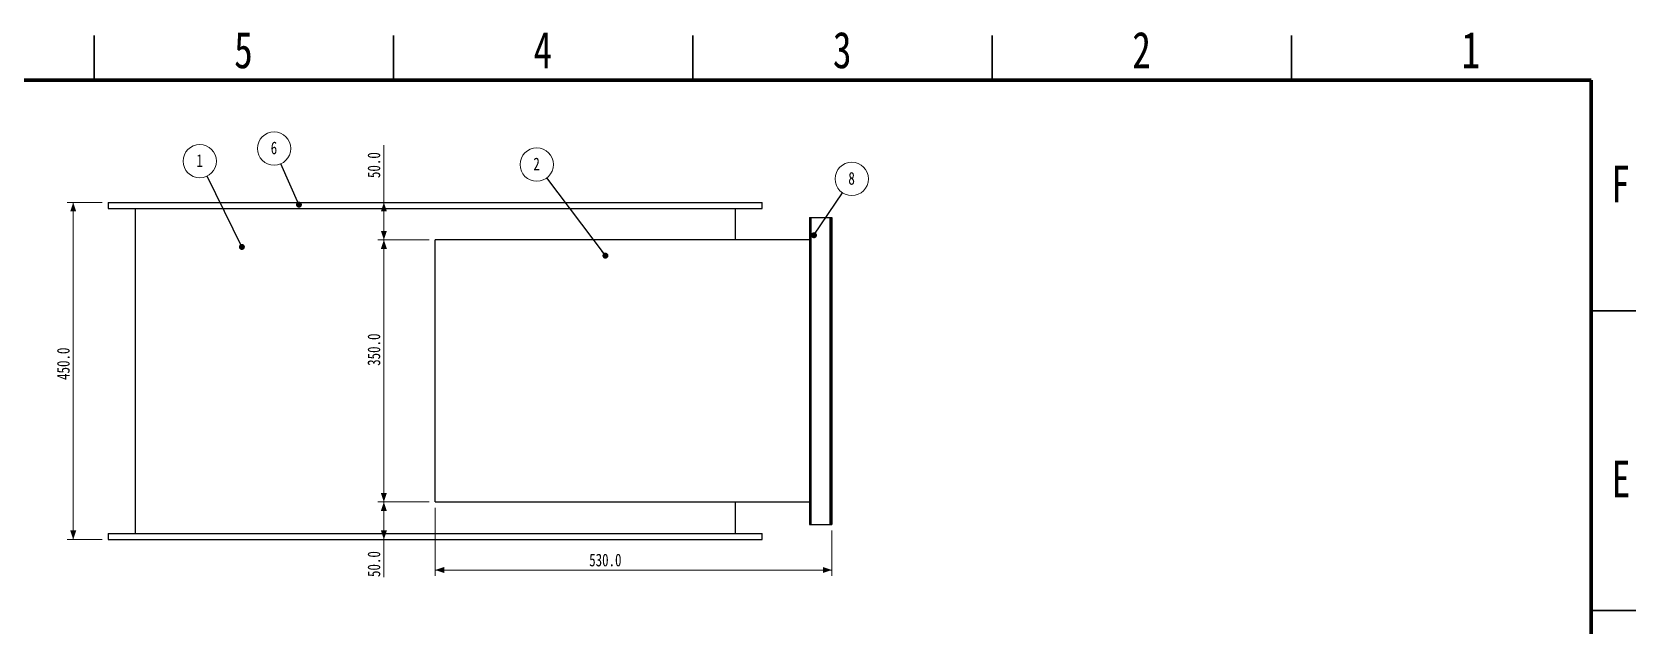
# Paper-space layout 'Sheet4' of a CAD drawing. Header units: millimetres. Extents: x 2 to 418, y 2 to 295.
# Drawn here: x 149.6 to 417.5, y 195.9 to 295 of the extents above; entities that cross this region are included whole.
import ezdxf

# ---------------------------------------------------------------- set-up
doc = ezdxf.new("R2010")
doc.units = ezdxf.units.MM
doc.styles.add('SLDTEXTSTYLE0', font='TXT', dxfattribs={"width": 0.75})
doc.dimstyles.new('SLDDIMSTYLE29', dxfattribs={"dimtxt": 2.116667, "dimasz": 1.5, "dimexe": 0, "dimexo": 0.0625, "dimgap": 0.529167, "dimtad": 1, "dimdec": 1, "dimlfac": 8, "dimrnd": 1e-09, "dimzin": 4, "dimdsep": 46, "dimtxsty": 'SLDTEXTSTYLE0', "dimsah": 1, "dimcen": 0.09, "dimadec": 0, "dimazin": 1, "dimtfac": 1, "dimtdec": 0, "dimtofl": 0, "dimtmove": 0, "dimatfit": 3, "dimfxl": 1, "dimfrac": 2, "dimtolj": 1, "dimtzin": 12, "dimarcsym": 0})
doc.dimstyles.new('SLDDIMSTYLE3', dxfattribs={"dimtxt": 0.18, "dimasz": 1, "dimexe": 0, "dimexo": 0.0625, "dimgap": 0, "dimtad": 0, "dimtih": 1, "dimtoh": 1, "dimdec": 0, "dimrnd": 1e-09, "dimzin": 0, "dimdsep": 46, "dimtxsty": 'Standard', "dimblk1": 'DOT', "dimblk2": 'DOT', "dimsah": 1, "dimcen": 0.09, "dimadec": 0, "dimazin": 0, "dimtfac": 1, "dimtdec": 0, "dimtofl": 0, "dimtmove": 0, "dimatfit": 3, "dimldrblk": 'DOT', "dimfxl": 1, "dimfrac": 2, "dimtolj": 1, "dimtzin": 0, "dimarcsym": 0})

# ---------------------------------------------------------------- blocks, each defined once
blk = doc.blocks.new('_D_58')
at = {"color": 7, "linetype": 'Continuous', "lineweight": 18, "transparency": 16777216}
for p, q in [((161.35, 266.61), (155.51, 266.61)), ((156.51, 266.61), (156.51, 210.36)), ((161.35, 210.36), (155.51, 210.36))]:
    blk.add_line(p, q, dxfattribs=at)
for points in [[(156.51, 266.61), (156.01, 265.11), (157.01, 265.11)], [(156.51, 210.36), (157.01, 211.86), (156.01, 211.86)]]:
    blk.add_solid(points, dxfattribs=at)
at = {"color": 7, "linetype": 'Continuous', "lineweight": 18, "transparency": 16777216, "insert": (153.79, 236.98), "char_height": 2.117, "attachment_point": 1, "rotation": 90, "style": 'SLDTEXTSTYLE0'}
blk.add_mtext('450.0', dxfattribs=at)
blk = doc.blocks.new('_D_59')
at = {"color": 7, "linetype": 'Continuous', "lineweight": 18, "transparency": 16777216}
for p, q in [((208.39, 266.61), (208.39, 276.15)), ((208.39, 260.36), (208.39, 266.61)), ((215.97, 260.36), (207.39, 260.36))]:
    blk.add_line(p, q, dxfattribs=at)
for points in [[(208.39, 266.61), (207.89, 265.11), (208.89, 265.11)], [(208.39, 260.36), (208.89, 261.86), (207.89, 261.86)]]:
    blk.add_solid(points, dxfattribs=at)
at = {"color": 7, "linetype": 'Continuous', "lineweight": 18, "transparency": 16777216, "insert": (205.66, 270.68), "char_height": 2.117, "attachment_point": 1, "rotation": 90, "style": 'SLDTEXTSTYLE0'}
blk.add_mtext('50.0', dxfattribs=at)
blk = doc.blocks.new('_D_60')
at = {"color": 7, "linetype": 'Continuous', "lineweight": 18, "transparency": 16777216}
for p, q in [((215.97, 260.36), (207.39, 260.36)), ((208.39, 260.36), (208.39, 216.61)), ((215.97, 216.61), (207.39, 216.61))]:
    blk.add_line(p, q, dxfattribs=at)
for points in [[(208.39, 260.36), (207.89, 258.86), (208.89, 258.86)], [(208.39, 216.61), (208.89, 218.11), (207.89, 218.11)]]:
    blk.add_solid(points, dxfattribs=at)
at = {"color": 7, "linetype": 'Continuous', "lineweight": 18, "transparency": 16777216, "insert": (205.66, 239.33), "char_height": 2.117, "attachment_point": 1, "rotation": 90, "style": 'SLDTEXTSTYLE0'}
blk.add_mtext('350.0', dxfattribs=at)
blk = doc.blocks.new('_D_61')
at = {"color": 7, "linetype": 'Continuous', "lineweight": 18, "transparency": 16777216}
for p, q in [((215.97, 216.61), (207.39, 216.61)), ((208.39, 216.61), (208.39, 210.36)), ((208.39, 210.36), (208.39, 204.08))]:
    blk.add_line(p, q, dxfattribs=at)
for points in [[(208.39, 216.61), (207.89, 215.11), (208.89, 215.11)], [(208.39, 210.36), (208.89, 211.86), (207.89, 211.86)]]:
    blk.add_solid(points, dxfattribs=at)
at = {"color": 7, "linetype": 'Continuous', "lineweight": 18, "transparency": 16777216, "insert": (205.66, 204.08), "char_height": 2.117, "attachment_point": 1, "rotation": 90, "style": 'SLDTEXTSTYLE0'}
blk.add_mtext('50.0', dxfattribs=at)
blk = doc.blocks.new('_D_62')
at = {"color": 7, "linetype": 'Continuous', "lineweight": 18, "transparency": 16777216}
for p, q in [((216.97, 215.61), (216.97, 204.25)), ((283.22, 211.86), (283.22, 204.25)), ((216.97, 205.25), (283.22, 205.25))]:
    blk.add_line(p, q, dxfattribs=at)
for points in [[(216.97, 205.25), (218.47, 204.75), (218.47, 205.75)], [(283.22, 205.25), (281.72, 205.75), (281.72, 204.75)]]:
    blk.add_solid(points, dxfattribs=at)
at = {"color": 7, "linetype": 'Continuous', "lineweight": 18, "transparency": 16777216, "insert": (242.68, 207.98), "char_height": 2.117, "attachment_point": 1, "style": 'SLDTEXTSTYLE0'}
blk.add_mtext('530.0', dxfattribs=at)
blk = doc.blocks.new('SW_NOTE_48')
at = {"color": 0, "linetype": 'Continuous', "lineweight": 0}
blk.add_circle((-1.23, 2.5), 2.78, dxfattribs=at)
at = {"color": 0, "linetype": 'Continuous', "lineweight": 0, "insert": (-1.25, 3.66), "char_height": 2.12, "attachment_point": 2, "style": 'SLDTEXTSTYLE0'}
blk.add_mtext('1', dxfattribs=at)
blk = doc.blocks.new('_DOT')
at = {"color": 0, "linetype": 'ByBlock', "lineweight": -2}
blk.add_line((-0.5, 0), (-1, 0), dxfattribs=at)
at = {"color": 0, "linetype": 'ByBlock', "const_width": 0.5}
blk.add_lwpolyline([(-0.25, 0, 1), (0.25, 0, 1)], format="xyb", close=True, dxfattribs=at)
blk = doc.blocks.new('SW_NOTE_49')
at = {"color": 0, "linetype": 'Continuous', "lineweight": 0}
blk.add_circle((-1.13, 2.54), 2.78, dxfattribs=at)
at = {"color": 0, "linetype": 'Continuous', "lineweight": 0, "insert": (-1.15, 3.71), "char_height": 2.12, "attachment_point": 2, "style": 'SLDTEXTSTYLE0'}
blk.add_mtext('6', dxfattribs=at)
blk = doc.blocks.new('SW_NOTE_50')
at = {"color": 0, "linetype": 'Continuous', "lineweight": 0}
blk.add_circle((-1.68, 2.22), 2.78, dxfattribs=at)
at = {"color": 0, "linetype": 'Continuous', "lineweight": 0, "insert": (-1.7, 3.38), "char_height": 2.12, "attachment_point": 2, "style": 'SLDTEXTSTYLE0'}
blk.add_mtext('2', dxfattribs=at)
blk = doc.blocks.new('SW_NOTE_51')
at = {"color": 0, "linetype": 'Continuous', "lineweight": 0}
blk.add_circle((1.55, 2.31), 2.78, dxfattribs=at)
at = {"color": 0, "linetype": 'Continuous', "lineweight": 0, "insert": (1.53, 3.47), "char_height": 2.12, "attachment_point": 2, "style": 'SLDTEXTSTYLE0'}
blk.add_mtext('8', dxfattribs=at)

psp = doc.layouts.new('Sheet4')

# ---------------------------------------------------------------- linework, layer by layer
at = {"color": 7, "linetype": 'Continuous', "lineweight": 35}
for p, q in [((160, 287), (160, 294.5)), ((210, 294.5), (210, 287)), ((210, 287), (210, 294.5)), ((260, 287), (260, 294.5)), ((310, 287), (310, 294.5)), ((360, 287), (360, 294.5)), ((410, 248.5), (417.5, 248.5)), ((410, 198.5), (417.5, 198.5))]:
    psp.add_line(p, q, dxfattribs=at)
at = {"color": 7, "linetype": 'Continuous', "lineweight": 70}
for p, q in [((10, 287), (410, 287)), ((410, 287), (410, 10))]:
    psp.add_line(p, q, dxfattribs=at)
at = {"color": 7, "linetype": 'Continuous', "lineweight": 25}
for p, q in [((162.348, 266.61), (162.348, 265.61)), ((162.348, 266.61), (216.973, 266.61)), ((162.348, 265.61), (216.973, 265.61)), ((166.848, 265.61), (166.848, 211.36)), ((216.973, 266.61), (271.598, 266.61)), ((216.973, 265.61), (271.598, 265.61)), ((267.098, 260.36), (267.098, 265.61)), ((271.598, 265.61), (271.598, 266.61)), ((279.473, 264.11), (279.473, 212.86)), ((279.473, 264.11), (279.723, 264.11)), ((279.723, 264.11), (279.723, 212.86)), ((279.723, 264.11), (282.848, 264.11)), ((282.848, 264.11), (282.848, 212.86)), ((282.848, 264.11), (283.098, 264.11)), ((283.098, 264.11), (283.098, 212.86)), ((283.098, 264.11), (283.223, 264.11)), ((283.223, 264.11), (283.223, 212.86)), ((216.973, 216.61), (216.973, 260.36)), ((279.473, 260.36), (216.973, 260.36)), ((216.973, 216.61), (279.473, 216.61)), ((267.098, 211.36), (267.098, 216.61)), ((279.473, 212.86), (279.723, 212.86)), ((279.723, 212.86), (282.848, 212.86)), ((282.848, 212.86), (283.098, 212.86)), ((283.098, 212.86), (283.223, 212.86)), ((162.348, 211.36), (162.348, 210.36)), ((162.348, 211.36), (216.973, 211.36)), ((162.348, 210.36), (216.973, 210.36)), ((216.973, 211.36), (271.598, 211.36)), ((216.973, 210.36), (271.598, 210.36)), ((271.598, 210.36), (271.598, 211.36))]:
    psp.add_line(p, q, dxfattribs=at)

# ---------------------------------------------------------------- block references
at = {"color": 7, "linetype": 'Continuous', "lineweight": 0}
for name, p in [('SW_NOTE_48', (178.87, 271.001)), ('SW_NOTE_49', (191.182, 273.069)), ('SW_NOTE_50', (235.596, 270.713)), ('SW_NOTE_51', (284.98, 268.226))]:
    psp.add_blockref(name, p, dxfattribs=at)

# ---------------------------------------------------------------- texts
at = {"color": 7, "linetype": 'Continuous', "lineweight": 0, "char_height": 6.096, "attachment_point": 2, "style": 'SLDTEXTSTYLE0'}
for s, insert in [('5', (184.939, 295.114)), ('4', (234.939, 295.114)), ('3', (284.939, 295.114)), ('2', (334.939, 295.114)), ('1', (389.939, 295.114)), ('F', (414.937, 272.726)), ('E', (415.011, 223.476))]:
    psp.add_mtext(s, dxfattribs=dict(at, insert=insert))

# ---------------------------------------------------------------- dimensions: what is measured, and where the dimension line sits
at = {"color": 7, "linetype": 'Continuous', "lineweight": 18}
for base, p1, p2, picture, middle in [((208.393, 266.61), (216.973, 260.36), (167.035, 266.61), '_D_59', (208.393, 273.417)), ((156.514, 210.36), (162.348, 266.61), (162.348, 210.36), '_D_58', (156.514, 240.502)), ((208.393, 216.61), (216.973, 260.36), (216.973, 216.61), '_D_60', (208.393, 242.846)), ((208.393, 210.36), (216.973, 216.61), (162.348, 210.36), '_D_61', (208.393, 206.815))]:
    dim = psp.add_linear_dim(base=base, p1=p1, p2=p2, angle=90, dimstyle='SLDDIMSTYLE29', dxfattribs=at)
    dim.commit()
    dim.dimension.update_dxf_attribs({"geometry": picture, "text_midpoint": middle, "dimtype": 160})
dim = psp.add_linear_dim(base=(283.223, 205.25), p1=(216.973, 216.61), p2=(283.223, 212.86), dimstyle='SLDDIMSTYLE29', dxfattribs=at)
dim.commit()
dim.dimension.update_dxf_attribs({"geometry": '_D_62', "text_midpoint": (246.2, 205.25), "dimtype": 160})

# ---------------------------------------------------------------- leaders
at = {"color": 7, "linetype": 'Continuous', "lineweight": 0}
for points in [[(184.676, 259.175), (178.87, 271.001)], [(194.204, 266.239), (191.182, 273.069)], [(245.393, 257.726), (235.596, 270.713)], [(280.222, 261.134), (284.98, 268.226)]]:
    psp.add_leader(points, dimstyle='SLDDIMSTYLE3', dxfattribs=at)

doc.saveas('drawing.dxf')
